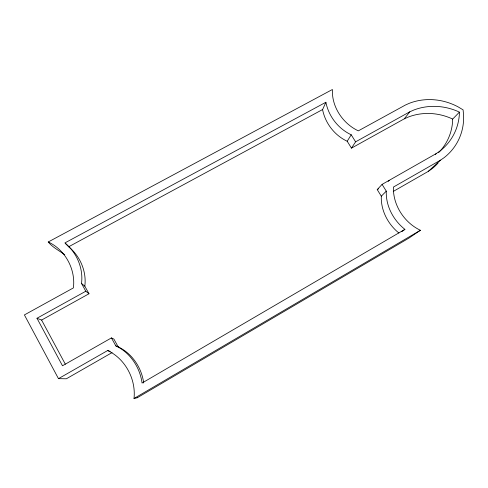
<?xml version="1.0" encoding="UTF-8"?>
<svg xmlns="http://www.w3.org/2000/svg" width="488" height="488" viewBox="0 0 488 488"><rect width="100%" height="100%" fill="white"/><g stroke="black" fill="none" stroke-linecap="round" stroke-linejoin="round"><path stroke-width="0.73" d="M65.362 243.408L68.637 246.782L322.568 109.55C325.191 123.171 334.609 135.383 347.2 141.258L351.47 148.132L355.593 141.831L409.786 111.825L413.757 110.05A58.847 54.711 38.4 0 1 457.409 111.209L459.385 112.161L459.36 114.229A57.944 53.686 31.3 0 1 439.926 151.036L436.357 153.506L382.08 184.391L386.282 191.144C385.691 205.93 393.426 220.338 404.906 229.366L401.837 231.623M382.08 184.391L377.218 189.612L381.305 196.194C380.713 210.359 387.972 224.212 398.867 233.008M459.385 112.161L452.657 119.102L452.632 121.122A56.437 52.429 31.4 0 1 438.688 152.555M137.647 397.671L134.017 398.495C136.103 379.213 125.324 358.869 107.665 350.536L58.475 378.651L24.4 314.925L73.383 287.92C75.817 269.419 65.264 249.764 48.233 241.975L332.407 89.505C331.578 106.823 342.826 123.592 358.32 130.857L405.443 105.018L409.414 103.255A58.725 54.589 37.5 0 1 458.177 106.915L463.094 109.855L463.6 115.278A58.041 53.814 32.1 0 1 444.147 157.636L440.572 160.119L393.413 187.069C392.828 205.07 404.241 222.632 420.394 230.281L408.846 238.15L137.585 397.555M88.987 293.764L85.79 291.232L36.978 318.261L41.602 320.055L88.987 293.764L84.821 286.188C86.724 271.426 80.111 256.102 68.637 246.782M85.79 291.232L81.514 283.443C83.485 268.272 76.695 252.509 64.892 242.926L325.886 102.26C328.595 116.242 338.282 128.753 351.207 134.779L355.593 141.831M322.507 109.794L325.886 102.26M347.2 141.258L351.207 134.779M351.47 148.132L404.308 118.816L409.786 111.825M388.198 181.396L389.21 180.334M381.305 196.194L386.282 191.144M435.32 154.495L436.357 153.506M393.255 191.436L428.226 171.41L440.572 160.119M428.226 171.41L431.63 169.043A55.095 51.344 32.3 0 0 438.078 163.023M134.017 398.495L420.394 230.281M404.906 229.366L142.057 383.05C140.013 367.452 130.223 352.623 115.821 345.876L111.441 337.91L62.482 365.768L36.978 318.261M112.081 352.598L66.368 378.78L58.475 378.651M377.218 189.612L378.481 188.893M404.308 118.816L408.181 117.083A57.297 53.405 38.6 0 1 450.735 118.181L452.657 119.102M107.665 350.536L110.233 351.39M115.821 345.876L119.328 347.352M111.441 337.91L113.936 339.136L118.194 346.876C132.187 353.434 141.697 367.836 143.692 382.995M81.514 283.443L84.821 286.188M64.752 254.736C59.115 250.57 52.795 247.569 48.233 241.975M41.602 320.055L65.331 364.2"/></g></svg>
